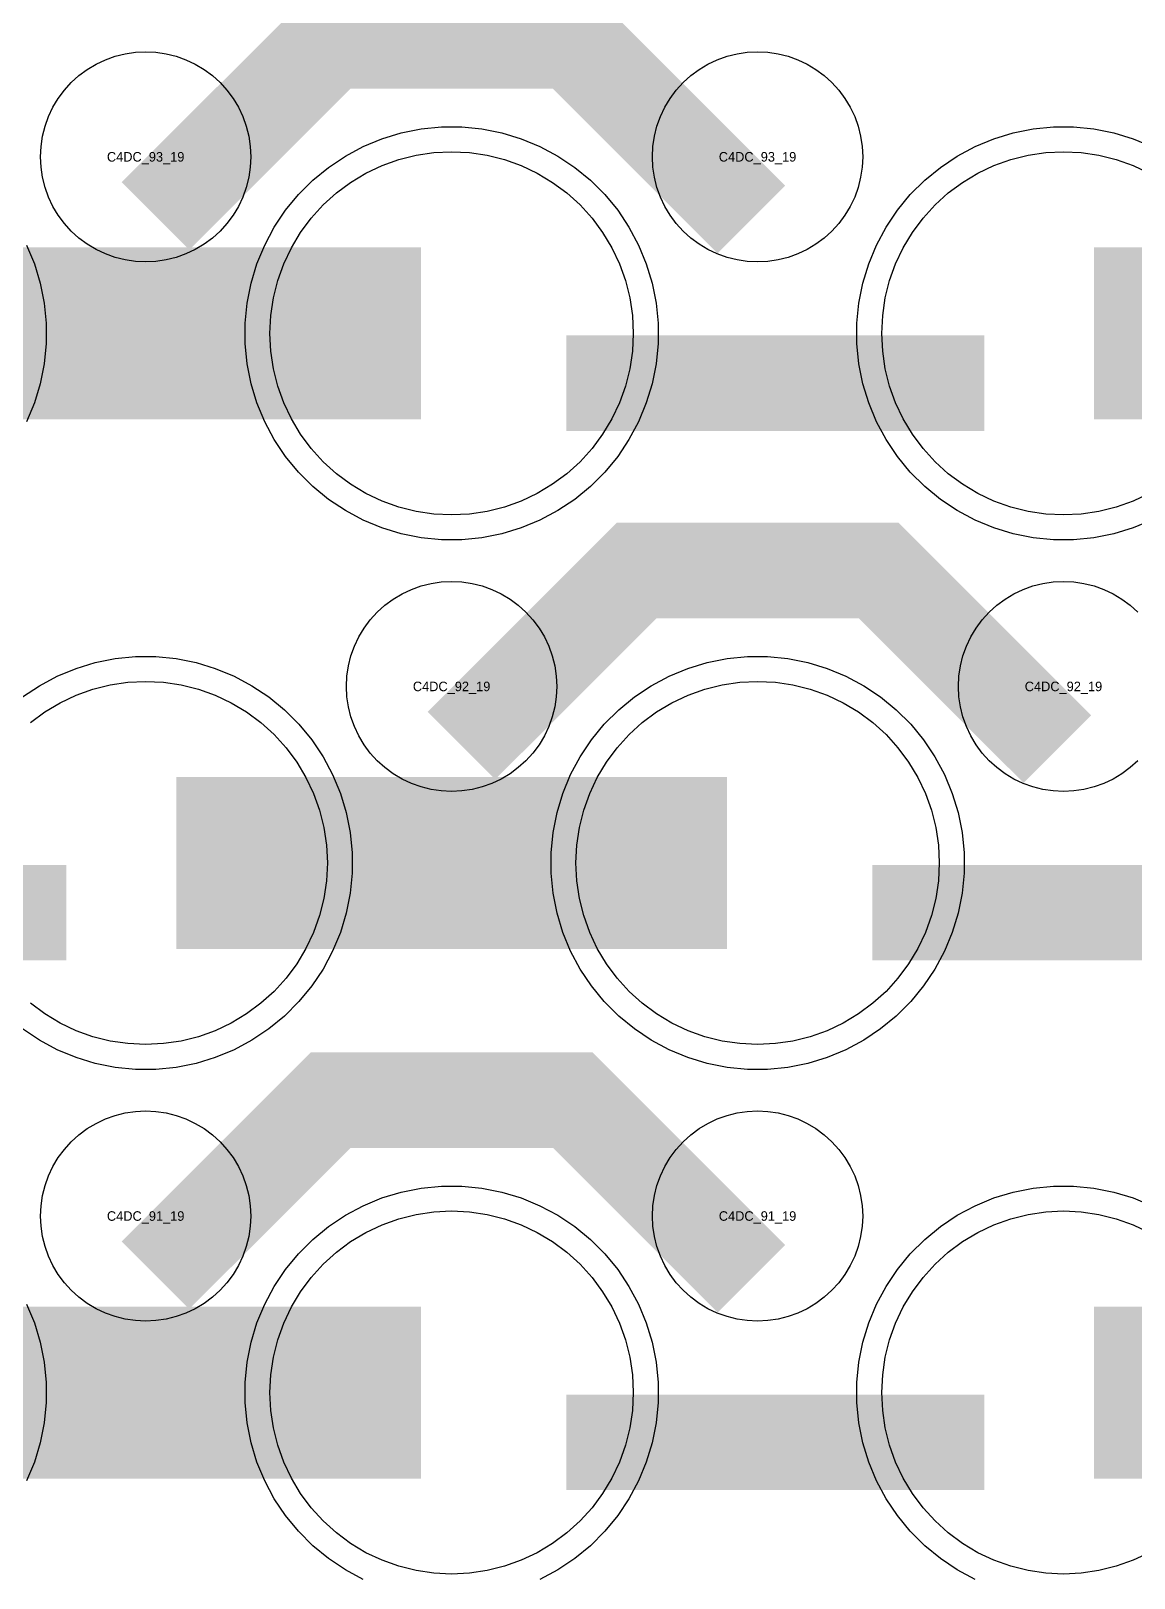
# Model space of a CAD drawing. Extents: x -11880 to 11880, y -14992 to 14992.
# Drawn here: x -5950 to -5661.5, y -2278.8 to -1874 of the extents above; entities that cross this region are included whole.
import ezdxf
from ezdxf.enums import TextEntityAlignment as Align

# ---------------------------------------------------------------- set-up
doc = ezdxf.new("R2010")
doc.units = 0
doc.header["$MEASUREMENT"] = 0
for name, color, linetype in [('GDS_775_DT_237', 138, 'CONTINUOUS'), ('RDL1_FS', 34, 'CONTINUOUS'), ('RDL_BS', 160, 'CONTINUOUS')]:
    doc.layers.add(name, color=color, linetype=linetype)

msp = doc.modelspace()

# ---------------------------------------------------------------- linework, layer by layer
at = {"layer": 'RDL1_FS'}
for points in [[(-5840, -2000.614), (-5844.657, -2000.385), (-5849.268, -1999.701), (-5853.791, -1998.569), (-5858.181, -1996.997), (-5862.395, -1995.005), (-5866.395, -1992.607), (-5870.14, -1989.829), (-5873.594, -1986.699), (-5876.724, -1983.245), (-5879.502, -1979.5), (-5881.9, -1975.5), (-5883.892, -1971.286), (-5885.464, -1966.896), (-5886.596, -1962.373), (-5887.28, -1957.762), (-5887.509, -1953.105), (-5887.28, -1948.448), (-5886.596, -1943.837), (-5885.464, -1939.314), (-5883.892, -1934.924), (-5881.9, -1930.71), (-5879.502, -1926.71), (-5876.724, -1922.965), (-5873.594, -1919.511), (-5870.14, -1916.381), (-5866.395, -1913.603), (-5862.395, -1911.205), (-5858.181, -1909.213), (-5853.791, -1907.641), (-5849.268, -1906.509), (-5844.657, -1905.825), (-5840, -1905.596), (-5835.343, -1905.825), (-5830.732, -1906.509), (-5826.209, -1907.641), (-5821.819, -1909.213), (-5817.605, -1911.205), (-5813.605, -1913.603), (-5809.86, -1916.381), (-5806.406, -1919.511), (-5803.276, -1922.965), (-5800.498, -1926.71), (-5798.1, -1930.71), (-5796.108, -1934.924), (-5794.536, -1939.314), (-5793.404, -1943.837), (-5792.72, -1948.448), (-5792.491, -1953.105), (-5792.72, -1957.762), (-5793.404, -1962.373), (-5794.536, -1966.896), (-5796.108, -1971.286), (-5798.1, -1975.5), (-5800.498, -1979.5), (-5803.276, -1983.245), (-5806.406, -1986.699), (-5809.86, -1989.829), (-5813.605, -1992.607), (-5817.605, -1995.005), (-5821.819, -1996.997), (-5826.209, -1998.569), (-5830.732, -1999.701), (-5835.343, -2000.385)], [(-5760, -2139.179), (-5764.657, -2138.95), (-5769.268, -2138.266), (-5773.791, -2137.134), (-5778.181, -2135.562), (-5782.395, -2133.57), (-5786.395, -2131.172), (-5790.14, -2128.394), (-5793.594, -2125.264), (-5796.724, -2121.81), (-5799.502, -2118.065), (-5801.9, -2114.065), (-5803.892, -2109.851), (-5805.464, -2105.461), (-5806.596, -2100.938), (-5807.28, -2096.327), (-5807.509, -2091.67), (-5807.28, -2087.013), (-5806.596, -2082.402), (-5805.464, -2077.879), (-5803.892, -2073.489), (-5801.9, -2069.275), (-5799.502, -2065.275), (-5796.724, -2061.53), (-5793.594, -2058.076), (-5790.14, -2054.946), (-5786.395, -2052.168), (-5782.395, -2049.77), (-5778.181, -2047.778), (-5773.791, -2046.206), (-5769.268, -2045.074), (-5764.657, -2044.39), (-5760, -2044.161), (-5755.343, -2044.39), (-5750.732, -2045.074), (-5746.209, -2046.206), (-5741.819, -2047.778), (-5737.605, -2049.77), (-5733.605, -2052.168), (-5729.86, -2054.946), (-5726.406, -2058.076), (-5723.276, -2061.53), (-5720.498, -2065.275), (-5718.1, -2069.275), (-5716.108, -2073.489), (-5714.536, -2077.879), (-5713.404, -2082.402), (-5712.72, -2087.013), (-5712.491, -2091.67), (-5712.72, -2096.327), (-5713.404, -2100.938), (-5714.536, -2105.461), (-5716.108, -2109.851), (-5718.1, -2114.065), (-5720.498, -2118.065), (-5723.276, -2121.81), (-5726.406, -2125.264), (-5729.86, -2128.394), (-5733.605, -2131.172), (-5737.605, -2133.57), (-5741.819, -2135.562), (-5746.209, -2137.134), (-5750.732, -2138.266), (-5755.343, -2138.95)]]:
    msp.add_lwpolyline(points, close=True, dxfattribs=at)
for points in [[(-5657.605, -1995.005), (-5661.819, -1996.997), (-5666.209, -1998.569), (-5670.732, -1999.701), (-5675.343, -2000.385), (-5680, -2000.614), (-5684.657, -2000.385), (-5689.268, -1999.701), (-5693.791, -1998.569), (-5698.181, -1996.997), (-5702.395, -1995.005), (-5706.395, -1992.607), (-5710.14, -1989.829), (-5713.594, -1986.699), (-5716.724, -1983.245), (-5719.502, -1979.5), (-5721.9, -1975.5), (-5723.892, -1971.286), (-5725.464, -1966.896), (-5726.596, -1962.373), (-5727.28, -1957.762), (-5727.509, -1953.105), (-5727.28, -1948.448), (-5726.596, -1943.837), (-5725.464, -1939.314), (-5723.892, -1934.924), (-5721.9, -1930.71), (-5719.502, -1926.71), (-5716.724, -1922.965), (-5713.594, -1919.511), (-5710.14, -1916.381), (-5706.395, -1913.603), (-5702.395, -1911.205), (-5698.181, -1909.213), (-5693.791, -1907.641), (-5689.268, -1906.509), (-5684.657, -1905.825), (-5680, -1905.596), (-5675.343, -1905.825), (-5670.732, -1906.509), (-5666.209, -1907.641), (-5661.819, -1909.213), (-5657.605, -1911.205)], [(-5950.14, -2054.946), (-5946.395, -2052.168), (-5942.395, -2049.77), (-5938.181, -2047.778), (-5933.791, -2046.206), (-5929.268, -2045.074), (-5924.657, -2044.39), (-5920, -2044.161), (-5915.343, -2044.39), (-5910.732, -2045.074), (-5906.209, -2046.206), (-5901.819, -2047.778), (-5897.605, -2049.77), (-5893.605, -2052.168), (-5889.86, -2054.946), (-5886.406, -2058.076), (-5883.276, -2061.53), (-5880.498, -2065.275), (-5878.1, -2069.275), (-5876.108, -2073.489), (-5874.536, -2077.879), (-5873.404, -2082.402), (-5872.72, -2087.013), (-5872.491, -2091.67), (-5872.72, -2096.327), (-5873.404, -2100.938), (-5874.536, -2105.461), (-5876.108, -2109.851), (-5878.1, -2114.065), (-5880.498, -2118.065), (-5883.276, -2121.81), (-5886.406, -2125.264), (-5889.86, -2128.394), (-5893.605, -2131.172), (-5897.605, -2133.57), (-5901.819, -2135.562), (-5906.209, -2137.134), (-5910.732, -2138.266), (-5915.343, -2138.95), (-5920, -2139.179), (-5924.657, -2138.95), (-5929.268, -2138.266), (-5933.791, -2137.134), (-5938.181, -2135.562), (-5942.395, -2133.57), (-5946.395, -2131.172), (-5950.14, -2128.394)]]:
    msp.add_lwpolyline(points, dxfattribs=at)
for points in [[(-5991.998, -1953.105, 45, 45, 0), (-5919.998, -1953.105, 45, 45, 0)], [(-5919.998, -1953.105, 45, 45, 0), (-5847.998, -1953.105, 45, 45, 0)], [(-5671.998, -1953.105, 45, 45, 0), (-5599.998, -1953.105, 45, 45, 0)], [(-5911.998, -2091.67, 45, 45, 0), (-5839.998, -2091.67, 45, 45, 0)], [(-5839.998, -2091.67, 45, 45, 0), (-5767.998, -2091.67, 45, 45, 0)]]:
    msp.add_lwpolyline(points, format="xyseb", dxfattribs=at)
at = {"layer": 'RDL1_FS', "color": 11, "true_color": 0xf27172}
msp.add_lwpolyline([(-5840, -2277.744), (-5844.657, -2277.515), (-5849.268, -2276.831), (-5853.791, -2275.699), (-5858.181, -2274.127), (-5862.395, -2272.135), (-5866.395, -2269.737), (-5870.14, -2266.959), (-5873.594, -2263.829), (-5876.724, -2260.375), (-5879.502, -2256.63), (-5881.9, -2252.63), (-5883.892, -2248.416), (-5885.464, -2244.026), (-5886.596, -2239.503), (-5887.28, -2234.892), (-5887.509, -2230.235), (-5887.28, -2225.578), (-5886.596, -2220.967), (-5885.464, -2216.444), (-5883.892, -2212.054), (-5881.9, -2207.84), (-5879.502, -2203.84), (-5876.724, -2200.095), (-5873.594, -2196.641), (-5870.14, -2193.511), (-5866.395, -2190.733), (-5862.395, -2188.335), (-5858.181, -2186.343), (-5853.791, -2184.771), (-5849.268, -2183.639), (-5844.657, -2182.955), (-5840, -2182.726), (-5835.343, -2182.955), (-5830.732, -2183.639), (-5826.209, -2184.771), (-5821.819, -2186.343), (-5817.605, -2188.335), (-5813.605, -2190.733), (-5809.86, -2193.511), (-5806.406, -2196.641), (-5803.276, -2200.095), (-5800.498, -2203.84), (-5798.1, -2207.84), (-5796.108, -2212.054), (-5794.536, -2216.444), (-5793.404, -2220.967), (-5792.72, -2225.578), (-5792.491, -2230.235), (-5792.72, -2234.892), (-5793.404, -2239.503), (-5794.536, -2244.026), (-5796.108, -2248.416), (-5798.1, -2252.63), (-5800.498, -2256.63), (-5803.276, -2260.375), (-5806.406, -2263.829), (-5809.86, -2266.959), (-5813.605, -2269.737), (-5817.605, -2272.135), (-5821.819, -2274.127), (-5826.209, -2275.699), (-5830.732, -2276.831), (-5835.343, -2277.515)], close=True, dxfattribs=at)
msp.add_lwpolyline([(-5657.605, -2272.135), (-5661.819, -2274.127), (-5666.209, -2275.699), (-5670.732, -2276.831), (-5675.343, -2277.515), (-5680, -2277.744), (-5684.657, -2277.515), (-5689.268, -2276.831), (-5693.791, -2275.699), (-5698.181, -2274.127), (-5702.395, -2272.135), (-5706.395, -2269.737), (-5710.14, -2266.959), (-5713.594, -2263.829), (-5716.724, -2260.375), (-5719.502, -2256.63), (-5721.9, -2252.63), (-5723.892, -2248.416), (-5725.464, -2244.026), (-5726.596, -2239.503), (-5727.28, -2234.892), (-5727.509, -2230.235), (-5727.28, -2225.578), (-5726.596, -2220.967), (-5725.464, -2216.444), (-5723.892, -2212.054), (-5721.9, -2207.84), (-5719.502, -2203.84), (-5716.724, -2200.095), (-5713.594, -2196.641), (-5710.14, -2193.511), (-5706.395, -2190.733), (-5702.395, -2188.335), (-5698.181, -2186.343), (-5693.791, -2184.771), (-5689.268, -2183.639), (-5684.657, -2182.955), (-5680, -2182.726), (-5675.343, -2182.955), (-5670.732, -2183.639), (-5666.209, -2184.771), (-5661.819, -2186.343), (-5657.605, -2188.335)], dxfattribs=at)
for points in [[(-5991.998, -2230.235, 45, 45, 0), (-5919.998, -2230.235, 45, 45, 0)], [(-5919.998, -2230.235, 45, 45, 0), (-5847.998, -2230.235, 45, 45, 0)], [(-5671.998, -2230.235, 45, 45, 0), (-5599.998, -2230.235, 45, 45, 0)]]:
    msp.add_lwpolyline(points, format="xyseb", dxfattribs=at)
at = {"layer": 'RDL_BS'}
for points in [[(-5917.438, -1922.419, 25, 25, 0), (-5871.623, -1876.604, 25, 25, 0), (-5838.07, -1876.604, 25, 25, 0)], [(-5761.599, -1923.318, 25, 25, 0), (-5808.313, -1876.604, 25, 25, 0), (-5838.071, -1876.604, 25, 25, 0)], [(-5809.984, -1966.118, 25, 25, 0), (-5700.719, -1966.118, 25, 25, 0)], [(-5837.438, -2060.984, 25, 25, 0), (-5791.623, -2015.169, 25, 25, 0), (-5758.07, -2015.169, 25, 25, 0)], [(-5681.599, -2061.883, 25, 25, 0), (-5728.313, -2015.169, 25, 25, 0), (-5758.071, -2015.169, 25, 25, 0)], [(-6049.984, -2104.683, 25, 25, 0), (-5940.719, -2104.683, 25, 25, 0)], [(-5729.984, -2104.683, 25, 25, 0), (-5620.719, -2104.683, 25, 25, 0)], [(-5917.438, -2199.549, 25, 25, 0), (-5871.623, -2153.734, 25, 25, 0), (-5838.07, -2153.734, 25, 25, 0)], [(-5761.599, -2200.448, 25, 25, 0), (-5808.313, -2153.734, 25, 25, 0), (-5838.071, -2153.734, 25, 25, 0)]]:
    msp.add_lwpolyline(points, format="xyseb", dxfattribs=at)
for points in [[(-5920, -1934.411), (-5922.693, -1934.279), (-5925.365, -1933.883), (-5927.984, -1933.226), (-5930.519, -1932.319), (-5932.956, -1931.167), (-5935.28, -1929.774), (-5937.443, -1928.171), (-5939.442, -1926.359), (-5941.254, -1924.36), (-5942.857, -1922.197), (-5944.25, -1919.873), (-5945.402, -1917.436), (-5946.309, -1914.901), (-5946.966, -1912.282), (-5947.362, -1909.61), (-5947.494, -1906.917), (-5947.362, -1904.224), (-5946.966, -1901.552), (-5946.309, -1898.933), (-5945.402, -1896.398), (-5944.25, -1893.961), (-5942.857, -1891.637), (-5941.254, -1889.474), (-5939.442, -1887.475), (-5937.443, -1885.663), (-5935.28, -1884.06), (-5932.956, -1882.667), (-5930.519, -1881.515), (-5927.984, -1880.608), (-5925.365, -1879.951), (-5922.693, -1879.555), (-5920, -1879.423), (-5917.307, -1879.555), (-5914.635, -1879.951), (-5912.016, -1880.608), (-5909.481, -1881.515), (-5907.044, -1882.667), (-5904.72, -1884.06), (-5902.557, -1885.663), (-5900.558, -1887.475), (-5898.746, -1889.474), (-5897.143, -1891.637), (-5895.75, -1893.961), (-5894.598, -1896.398), (-5893.691, -1898.933), (-5893.034, -1901.552), (-5892.638, -1904.224), (-5892.506, -1906.917), (-5892.638, -1909.61), (-5893.034, -1912.282), (-5893.691, -1914.901), (-5894.598, -1917.436), (-5895.75, -1919.873), (-5897.143, -1922.197), (-5898.746, -1924.36), (-5900.558, -1926.359), (-5902.557, -1928.171), (-5904.72, -1929.774), (-5907.044, -1931.167), (-5909.481, -1932.319), (-5912.016, -1933.226), (-5914.635, -1933.883), (-5917.307, -1934.279)], [(-5760, -1934.411), (-5762.693, -1934.279), (-5765.365, -1933.883), (-5767.984, -1933.226), (-5770.519, -1932.319), (-5772.956, -1931.167), (-5775.28, -1929.774), (-5777.443, -1928.171), (-5779.442, -1926.359), (-5781.254, -1924.36), (-5782.857, -1922.197), (-5784.25, -1919.873), (-5785.402, -1917.436), (-5786.309, -1914.901), (-5786.966, -1912.282), (-5787.362, -1909.61), (-5787.494, -1906.917), (-5787.362, -1904.224), (-5786.966, -1901.552), (-5786.309, -1898.933), (-5785.402, -1896.398), (-5784.25, -1893.961), (-5782.857, -1891.637), (-5781.254, -1889.474), (-5779.442, -1887.475), (-5777.443, -1885.663), (-5775.28, -1884.06), (-5772.956, -1882.667), (-5770.519, -1881.515), (-5767.984, -1880.608), (-5765.365, -1879.951), (-5762.693, -1879.555), (-5760, -1879.423), (-5757.307, -1879.555), (-5754.635, -1879.951), (-5752.016, -1880.608), (-5749.481, -1881.515), (-5747.044, -1882.667), (-5744.72, -1884.06), (-5742.557, -1885.663), (-5740.558, -1887.475), (-5738.746, -1889.474), (-5737.143, -1891.637), (-5735.75, -1893.961), (-5734.598, -1896.398), (-5733.691, -1898.933), (-5733.034, -1901.552), (-5732.638, -1904.224), (-5732.506, -1906.917), (-5732.638, -1909.61), (-5733.034, -1912.282), (-5733.691, -1914.901), (-5734.598, -1917.436), (-5735.75, -1919.873), (-5737.143, -1922.197), (-5738.746, -1924.36), (-5740.558, -1926.359), (-5742.557, -1928.171), (-5744.72, -1929.774), (-5747.044, -1931.167), (-5749.481, -1932.319), (-5752.016, -1933.226), (-5754.635, -1933.883), (-5757.307, -1934.279)], [(-5842.644, -2007.105), (-5847.938, -2006.588), (-5853.165, -2005.542), (-5858.205, -2004.011), (-5863.115, -2001.98), (-5867.777, -1999.488), (-5872.191, -1996.541), (-5876.292, -1993.179), (-5880.074, -1989.397), (-5883.436, -1985.296), (-5886.383, -1980.882), (-5888.875, -1976.22), (-5890.906, -1971.31), (-5892.437, -1966.27), (-5893.483, -1961.043), (-5894, -1955.749), (-5894, -1950.461), (-5893.483, -1945.167), (-5892.437, -1939.94), (-5890.906, -1934.9), (-5888.875, -1929.99), (-5886.383, -1925.328), (-5883.436, -1920.914), (-5880.074, -1916.813), (-5876.292, -1913.031), (-5872.191, -1909.669), (-5867.777, -1906.722), (-5863.115, -1904.23), (-5858.205, -1902.199), (-5853.165, -1900.668), (-5847.938, -1899.622), (-5842.644, -1899.105), (-5837.356, -1899.105), (-5832.062, -1899.622), (-5826.835, -1900.668), (-5821.795, -1902.199), (-5816.885, -1904.23), (-5812.223, -1906.722), (-5807.809, -1909.669), (-5803.708, -1913.031), (-5799.926, -1916.813), (-5796.564, -1920.914), (-5793.617, -1925.328), (-5791.125, -1929.99), (-5789.094, -1934.9), (-5787.563, -1939.94), (-5786.517, -1945.167), (-5786, -1950.461), (-5786, -1955.749), (-5786.517, -1961.043), (-5787.563, -1966.27), (-5789.094, -1971.31), (-5791.125, -1976.22), (-5793.617, -1980.882), (-5796.564, -1985.296), (-5799.926, -1989.397), (-5803.708, -1993.179), (-5807.809, -1996.541), (-5812.223, -1999.488), (-5816.885, -2001.98), (-5821.795, -2004.011), (-5826.835, -2005.542), (-5832.062, -2006.588), (-5837.356, -2007.105)], [(-5840, -2072.976), (-5842.693, -2072.844), (-5845.365, -2072.448), (-5847.984, -2071.791), (-5850.519, -2070.884), (-5852.956, -2069.732), (-5855.28, -2068.339), (-5857.443, -2066.736), (-5859.442, -2064.924), (-5861.254, -2062.925), (-5862.857, -2060.762), (-5864.25, -2058.438), (-5865.402, -2056.001), (-5866.309, -2053.466), (-5866.966, -2050.847), (-5867.362, -2048.175), (-5867.494, -2045.482), (-5867.362, -2042.789), (-5866.966, -2040.117), (-5866.309, -2037.498), (-5865.402, -2034.963), (-5864.25, -2032.526), (-5862.857, -2030.202), (-5861.254, -2028.039), (-5859.442, -2026.04), (-5857.443, -2024.228), (-5855.28, -2022.625), (-5852.956, -2021.232), (-5850.519, -2020.08), (-5847.984, -2019.173), (-5845.365, -2018.516), (-5842.693, -2018.12), (-5840, -2017.988), (-5837.307, -2018.12), (-5834.635, -2018.516), (-5832.016, -2019.173), (-5829.481, -2020.08), (-5827.044, -2021.232), (-5824.72, -2022.625), (-5822.557, -2024.228), (-5820.558, -2026.04), (-5818.746, -2028.039), (-5817.143, -2030.202), (-5815.75, -2032.526), (-5814.598, -2034.963), (-5813.691, -2037.498), (-5813.034, -2040.117), (-5812.638, -2042.789), (-5812.506, -2045.482), (-5812.638, -2048.175), (-5813.034, -2050.847), (-5813.691, -2053.466), (-5814.598, -2056.001), (-5815.75, -2058.438), (-5817.143, -2060.762), (-5818.746, -2062.925), (-5820.558, -2064.924), (-5822.557, -2066.736), (-5824.72, -2068.339), (-5827.044, -2069.732), (-5829.481, -2070.884), (-5832.016, -2071.791), (-5834.635, -2072.448), (-5837.307, -2072.844)], [(-5762.644, -2145.67), (-5767.938, -2145.153), (-5773.165, -2144.107), (-5778.205, -2142.576), (-5783.115, -2140.545), (-5787.777, -2138.053), (-5792.191, -2135.106), (-5796.292, -2131.744), (-5800.074, -2127.962), (-5803.436, -2123.861), (-5806.383, -2119.447), (-5808.875, -2114.785), (-5810.906, -2109.875), (-5812.437, -2104.835), (-5813.483, -2099.608), (-5814, -2094.314), (-5814, -2089.026), (-5813.483, -2083.732), (-5812.437, -2078.505), (-5810.906, -2073.465), (-5808.875, -2068.555), (-5806.383, -2063.893), (-5803.436, -2059.479), (-5800.074, -2055.378), (-5796.292, -2051.596), (-5792.191, -2048.234), (-5787.777, -2045.287), (-5783.115, -2042.795), (-5778.205, -2040.764), (-5773.165, -2039.233), (-5767.938, -2038.187), (-5762.644, -2037.67), (-5757.356, -2037.67), (-5752.062, -2038.187), (-5746.835, -2039.233), (-5741.795, -2040.764), (-5736.885, -2042.795), (-5732.223, -2045.287), (-5727.809, -2048.234), (-5723.708, -2051.596), (-5719.926, -2055.378), (-5716.564, -2059.479), (-5713.617, -2063.893), (-5711.125, -2068.555), (-5709.094, -2073.465), (-5707.563, -2078.505), (-5706.517, -2083.732), (-5706, -2089.026), (-5706, -2094.314), (-5706.517, -2099.608), (-5707.563, -2104.835), (-5709.094, -2109.875), (-5711.125, -2114.785), (-5713.617, -2119.447), (-5716.564, -2123.861), (-5719.926, -2127.962), (-5723.708, -2131.744), (-5727.809, -2135.106), (-5732.223, -2138.053), (-5736.885, -2140.545), (-5741.795, -2142.576), (-5746.835, -2144.107), (-5752.062, -2145.153), (-5757.356, -2145.67)], [(-5920, -2211.541), (-5922.693, -2211.409), (-5925.365, -2211.013), (-5927.984, -2210.356), (-5930.519, -2209.449), (-5932.956, -2208.297), (-5935.28, -2206.904), (-5937.443, -2205.301), (-5939.442, -2203.489), (-5941.254, -2201.49), (-5942.857, -2199.327), (-5944.25, -2197.003), (-5945.402, -2194.566), (-5946.309, -2192.031), (-5946.966, -2189.412), (-5947.362, -2186.74), (-5947.494, -2184.047), (-5947.362, -2181.354), (-5946.966, -2178.682), (-5946.309, -2176.063), (-5945.402, -2173.528), (-5944.25, -2171.091), (-5942.857, -2168.767), (-5941.254, -2166.604), (-5939.442, -2164.605), (-5937.443, -2162.793), (-5935.28, -2161.19), (-5932.956, -2159.797), (-5930.519, -2158.645), (-5927.984, -2157.738), (-5925.365, -2157.081), (-5922.693, -2156.685), (-5920, -2156.553), (-5917.307, -2156.685), (-5914.635, -2157.081), (-5912.016, -2157.738), (-5909.481, -2158.645), (-5907.044, -2159.797), (-5904.72, -2161.19), (-5902.557, -2162.793), (-5900.558, -2164.605), (-5898.746, -2166.604), (-5897.143, -2168.767), (-5895.75, -2171.091), (-5894.598, -2173.528), (-5893.691, -2176.063), (-5893.034, -2178.682), (-5892.638, -2181.354), (-5892.506, -2184.047), (-5892.638, -2186.74), (-5893.034, -2189.412), (-5893.691, -2192.031), (-5894.598, -2194.566), (-5895.75, -2197.003), (-5897.143, -2199.327), (-5898.746, -2201.49), (-5900.558, -2203.489), (-5902.557, -2205.301), (-5904.72, -2206.904), (-5907.044, -2208.297), (-5909.481, -2209.449), (-5912.016, -2210.356), (-5914.635, -2211.013), (-5917.307, -2211.409)], [(-5760, -2211.541), (-5762.693, -2211.409), (-5765.365, -2211.013), (-5767.984, -2210.356), (-5770.519, -2209.449), (-5772.956, -2208.297), (-5775.28, -2206.904), (-5777.443, -2205.301), (-5779.442, -2203.489), (-5781.254, -2201.49), (-5782.857, -2199.327), (-5784.25, -2197.003), (-5785.402, -2194.566), (-5786.309, -2192.031), (-5786.966, -2189.412), (-5787.362, -2186.74), (-5787.494, -2184.047), (-5787.362, -2181.354), (-5786.966, -2178.682), (-5786.309, -2176.063), (-5785.402, -2173.528), (-5784.25, -2171.091), (-5782.857, -2168.767), (-5781.254, -2166.604), (-5779.442, -2164.605), (-5777.443, -2162.793), (-5775.28, -2161.19), (-5772.956, -2159.797), (-5770.519, -2158.645), (-5767.984, -2157.738), (-5765.365, -2157.081), (-5762.693, -2156.685), (-5760, -2156.553), (-5757.307, -2156.685), (-5754.635, -2157.081), (-5752.016, -2157.738), (-5749.481, -2158.645), (-5747.044, -2159.797), (-5744.72, -2161.19), (-5742.557, -2162.793), (-5740.558, -2164.605), (-5738.746, -2166.604), (-5737.143, -2168.767), (-5735.75, -2171.091), (-5734.598, -2173.528), (-5733.691, -2176.063), (-5733.034, -2178.682), (-5732.638, -2181.354), (-5732.506, -2184.047), (-5732.638, -2186.74), (-5733.034, -2189.412), (-5733.691, -2192.031), (-5734.598, -2194.566), (-5735.75, -2197.003), (-5737.143, -2199.327), (-5738.746, -2201.49), (-5740.558, -2203.489), (-5742.557, -2205.301), (-5744.72, -2206.904), (-5747.044, -2208.297), (-5749.481, -2209.449), (-5752.016, -2210.356), (-5754.635, -2211.013), (-5757.307, -2211.409)]]:
    msp.add_lwpolyline(points, close=True, dxfattribs=at)
for points in [[(-5656.885, -2001.98), (-5661.795, -2004.011), (-5666.835, -2005.542), (-5672.062, -2006.588), (-5677.356, -2007.105), (-5682.644, -2007.105), (-5687.938, -2006.588), (-5693.165, -2005.542), (-5698.205, -2004.011), (-5703.115, -2001.98), (-5707.777, -1999.488), (-5712.191, -1996.541), (-5716.292, -1993.179), (-5720.074, -1989.397), (-5723.436, -1985.296), (-5726.383, -1980.882), (-5728.875, -1976.22), (-5730.906, -1971.31), (-5732.437, -1966.27), (-5733.483, -1961.043), (-5734, -1955.749), (-5734, -1950.461), (-5733.483, -1945.167), (-5732.437, -1939.94), (-5730.906, -1934.9), (-5728.875, -1929.99), (-5726.383, -1925.328), (-5723.436, -1920.914), (-5720.074, -1916.813), (-5716.292, -1913.031), (-5712.191, -1909.669), (-5707.777, -1906.722), (-5703.115, -1904.23), (-5698.205, -1902.199), (-5693.165, -1900.668), (-5687.938, -1899.622), (-5682.644, -1899.105), (-5677.356, -1899.105), (-5672.062, -1899.622), (-5666.835, -1900.668), (-5661.795, -1902.199), (-5656.885, -1904.23)], [(-5951.125, -1929.99), (-5949.094, -1934.9), (-5947.563, -1939.94), (-5946.517, -1945.167), (-5946, -1950.461), (-5946, -1955.749), (-5946.517, -1961.043), (-5947.563, -1966.27), (-5949.094, -1971.31), (-5951.125, -1976.22)], [(-5660.558, -2064.924), (-5662.557, -2066.736), (-5664.72, -2068.339), (-5667.044, -2069.732), (-5669.481, -2070.884), (-5672.016, -2071.791), (-5674.635, -2072.448), (-5677.307, -2072.844), (-5680, -2072.976), (-5682.693, -2072.844), (-5685.365, -2072.448), (-5687.984, -2071.791), (-5690.519, -2070.884), (-5692.956, -2069.732), (-5695.28, -2068.339), (-5697.443, -2066.736), (-5699.442, -2064.924), (-5701.254, -2062.925), (-5702.857, -2060.762), (-5704.25, -2058.438), (-5705.402, -2056.001), (-5706.309, -2053.466), (-5706.966, -2050.847), (-5707.362, -2048.175), (-5707.494, -2045.482), (-5707.362, -2042.789), (-5706.966, -2040.117), (-5706.309, -2037.498), (-5705.402, -2034.963), (-5704.25, -2032.526), (-5702.857, -2030.202), (-5701.254, -2028.039), (-5699.442, -2026.04), (-5697.443, -2024.228), (-5695.28, -2022.625), (-5692.956, -2021.232), (-5690.519, -2020.08), (-5687.984, -2019.173), (-5685.365, -2018.516), (-5682.693, -2018.12), (-5680, -2017.988), (-5677.307, -2018.12), (-5674.635, -2018.516), (-5672.016, -2019.173), (-5669.481, -2020.08), (-5667.044, -2021.232), (-5664.72, -2022.625), (-5662.557, -2024.228), (-5660.558, -2026.04)], [(-5952.191, -2048.234), (-5947.777, -2045.287), (-5943.115, -2042.795), (-5938.205, -2040.764), (-5933.165, -2039.233), (-5927.938, -2038.187), (-5922.644, -2037.67), (-5917.356, -2037.67), (-5912.062, -2038.187), (-5906.835, -2039.233), (-5901.795, -2040.764), (-5896.885, -2042.795), (-5892.223, -2045.287), (-5887.809, -2048.234), (-5883.708, -2051.596), (-5879.926, -2055.378), (-5876.564, -2059.479), (-5873.617, -2063.893), (-5871.125, -2068.555), (-5869.094, -2073.465), (-5867.563, -2078.505), (-5866.517, -2083.732), (-5866, -2089.026), (-5866, -2094.314), (-5866.517, -2099.608), (-5867.563, -2104.835), (-5869.094, -2109.875), (-5871.125, -2114.785), (-5873.617, -2119.447), (-5876.564, -2123.861), (-5879.926, -2127.962), (-5883.708, -2131.744), (-5887.809, -2135.106), (-5892.223, -2138.053), (-5896.885, -2140.545), (-5901.795, -2142.576), (-5906.835, -2144.107), (-5912.062, -2145.153), (-5917.356, -2145.67), (-5922.644, -2145.67), (-5927.938, -2145.153), (-5933.165, -2144.107), (-5938.205, -2142.576), (-5943.115, -2140.545), (-5947.777, -2138.053), (-5952.191, -2135.106)]]:
    msp.add_lwpolyline(points, dxfattribs=at)
at = {"layer": 'RDL_BS', "color": 11, "true_color": 0xf27172}
for points in [[(-5863.115, -2279.11), (-5867.777, -2276.618), (-5872.191, -2273.671), (-5876.292, -2270.309), (-5880.074, -2266.527), (-5883.436, -2262.426), (-5886.383, -2258.012), (-5888.875, -2253.35), (-5890.906, -2248.44), (-5892.437, -2243.4), (-5893.483, -2238.173), (-5894, -2232.879), (-5894, -2227.591), (-5893.483, -2222.297), (-5892.437, -2217.07), (-5890.906, -2212.03), (-5888.875, -2207.12), (-5886.383, -2202.458), (-5883.436, -2198.044), (-5880.074, -2193.943), (-5876.292, -2190.161), (-5872.191, -2186.799), (-5867.777, -2183.852), (-5863.115, -2181.36), (-5858.205, -2179.329), (-5853.165, -2177.798), (-5847.938, -2176.752), (-5842.644, -2176.235), (-5837.356, -2176.235), (-5832.062, -2176.752), (-5826.835, -2177.798), (-5821.795, -2179.329), (-5816.885, -2181.36), (-5812.223, -2183.852), (-5807.809, -2186.799), (-5803.708, -2190.161), (-5799.926, -2193.943), (-5796.564, -2198.044), (-5793.617, -2202.458), (-5791.125, -2207.12), (-5789.094, -2212.03), (-5787.563, -2217.07), (-5786.517, -2222.297), (-5786, -2227.591), (-5786, -2232.879), (-5786.517, -2238.173), (-5787.563, -2243.4), (-5789.094, -2248.44), (-5791.125, -2253.35), (-5793.617, -2258.012), (-5796.564, -2262.426), (-5799.926, -2266.527), (-5803.708, -2270.309), (-5807.809, -2273.671), (-5812.223, -2276.618), (-5816.885, -2279.11)], [(-5703.115, -2279.11), (-5707.777, -2276.618), (-5712.191, -2273.671), (-5716.292, -2270.309), (-5720.074, -2266.527), (-5723.436, -2262.426), (-5726.383, -2258.012), (-5728.875, -2253.35), (-5730.906, -2248.44), (-5732.437, -2243.4), (-5733.483, -2238.173), (-5734, -2232.879), (-5734, -2227.591), (-5733.483, -2222.297), (-5732.437, -2217.07), (-5730.906, -2212.03), (-5728.875, -2207.12), (-5726.383, -2202.458), (-5723.436, -2198.044), (-5720.074, -2193.943), (-5716.292, -2190.161), (-5712.191, -2186.799), (-5707.777, -2183.852), (-5703.115, -2181.36), (-5698.205, -2179.329), (-5693.165, -2177.798), (-5687.938, -2176.752), (-5682.644, -2176.235), (-5677.356, -2176.235), (-5672.062, -2176.752), (-5666.835, -2177.798), (-5661.795, -2179.329), (-5656.885, -2181.36)], [(-5951.125, -2207.12), (-5949.094, -2212.03), (-5947.563, -2217.07), (-5946.517, -2222.297), (-5946, -2227.591), (-5946, -2232.879), (-5946.517, -2238.173), (-5947.563, -2243.4), (-5949.094, -2248.44), (-5951.125, -2253.35)]]:
    msp.add_lwpolyline(points, dxfattribs=at)
msp.add_lwpolyline([(-5809.984, -2243.248, 25, 25, 0), (-5700.719, -2243.248, 25, 25, 0)], format="xyseb", dxfattribs=at)

# ---------------------------------------------------------------- texts
at = {"layer": 'GDS_775_DT_237'}
for s, p in [('C4DC_93_19', (-5920, -1906.917)), ('C4DC_93_19', (-5920, -1906.917)), ('C4DC_93_19', (-5760, -1906.917)), ('C4DC_93_19', (-5760, -1906.917)), ('C4DC_92_19', (-5840, -2045.482)), ('C4DC_92_19', (-5840, -2045.482)), ('C4DC_92_19', (-5680, -2045.482)), ('C4DC_92_19', (-5680, -2045.482)), ('C4DC_91_19', (-5920, -2184.047)), ('C4DC_91_19', (-5920, -2184.047)), ('C4DC_91_19', (-5760, -2184.047)), ('C4DC_91_19', (-5760, -2184.047))]:
    msp.add_text(s, height=2.5, dxfattribs=at).set_placement(p, align=Align.MIDDLE_CENTER)

doc.saveas('drawing.dxf')
